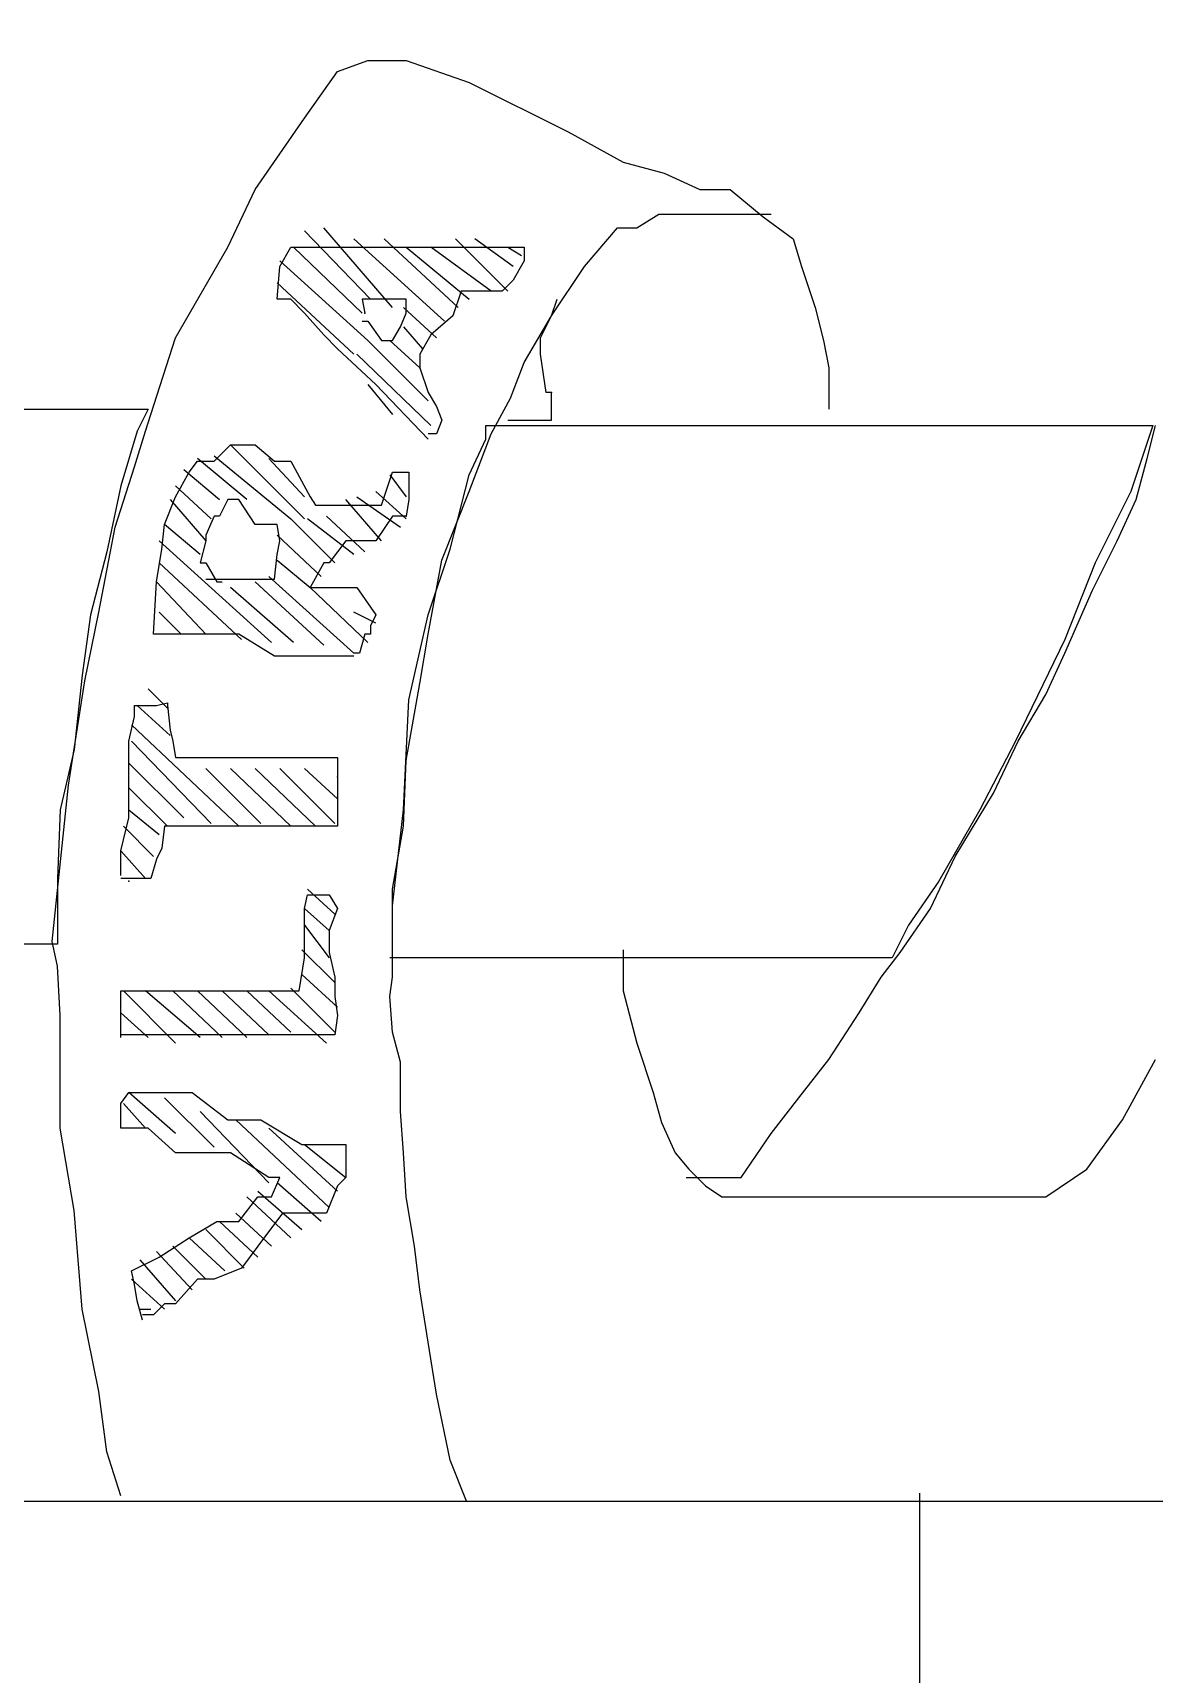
# Model space of a CAD drawing. Extents: x 747954 to 748544, y 4316381 to 4317408.
# Drawn here: x 747988.87 to 747992.96, y 4317247.51 to 4317253.49 of the extents above; entities that cross this region are included whole.
import ezdxf

# ---------------------------------------------------------------- set-up
doc = ezdxf.new("R2010")
doc.units = 0
doc.layers.get('0').update_dxf_attribs({"linetype": 'CONTINUOUS'})

msp = doc.modelspace()

# ---------------------------------------------------------------- linework, layer by layer
at = {"color": 0, "linetype": 'CONTINUOUS'}
for p, q in [((747989.98, 4317253.35), (747990.09, 4317253.39)), ((747989.98, 4317253.35), (747990.09, 4317253.39)), ((747990.09, 4317253.39), (747990.23, 4317253.39)), ((747990.09, 4317253.39), (747990.23, 4317253.39)), ((747990.23, 4317253.39), (747990.46, 4317253.31)), ((747990.23, 4317253.39), (747990.46, 4317253.31)), ((747989.86, 4317253.18), (747989.98, 4317253.35)), ((747989.86, 4317253.18), (747989.98, 4317253.35)), ((747990.46, 4317253.31), (747990.82, 4317253.13)), ((747990.46, 4317253.31), (747990.82, 4317253.13)), ((747989.68, 4317252.92), (747989.86, 4317253.18)), ((747989.68, 4317252.92), (747989.86, 4317253.18)), ((747990.82, 4317253.13), (747991.02, 4317253.02)), ((747990.82, 4317253.13), (747991.02, 4317253.02)), ((747991.02, 4317253.02), (747991.17, 4317252.98)), ((747991.02, 4317253.02), (747991.17, 4317252.98)), ((747991.17, 4317252.98), (747991.3, 4317252.92)), ((747991.17, 4317252.98), (747991.3, 4317252.92)), ((747989.58, 4317252.71), (747989.68, 4317252.92)), ((747989.58, 4317252.71), (747989.68, 4317252.92)), ((747991.3, 4317252.92), (747991.41, 4317252.92)), ((747991.3, 4317252.92), (747991.41, 4317252.92)), ((747991.41, 4317252.92), (747991.53, 4317252.82)), ((747991.41, 4317252.92), (747991.53, 4317252.82)), ((747991.07, 4317252.78), (747991.15, 4317252.83)), ((747991.07, 4317252.78), (747991.15, 4317252.83)), ((747991.15, 4317252.83), (747991.2, 4317252.83)), ((747991.15, 4317252.83), (747991.2, 4317252.83)), ((747991.2, 4317252.83), (747991.26, 4317252.83)), ((747991.2, 4317252.83), (747991.26, 4317252.83)), ((747991.26, 4317252.83), (747991.33, 4317252.83)), ((747991.26, 4317252.83), (747991.33, 4317252.83)), ((747991.33, 4317252.83), (747991.41, 4317252.83)), ((747991.33, 4317252.83), (747991.41, 4317252.83)), ((747991.41, 4317252.83), (747991.48, 4317252.83)), ((747991.41, 4317252.83), (747991.48, 4317252.83)), ((747991.48, 4317252.83), (747991.56, 4317252.83)), ((747991.48, 4317252.83), (747991.56, 4317252.83)), ((747991.53, 4317252.82), (747991.64, 4317252.74)), ((747991.53, 4317252.82), (747991.64, 4317252.74)), ((747989.86, 4317252.77), (747990.1, 4317252.52)), ((747989.86, 4317252.77), (747990.1, 4317252.52)), ((747990.18, 4317252.49), (747989.93, 4317252.78)), ((747990.18, 4317252.49), (747989.93, 4317252.78)), ((747990.04, 4317252.74), (747990.37, 4317252.44)), ((747990.04, 4317252.74), (747990.37, 4317252.44)), ((747990.42, 4317252.49), (747990.15, 4317252.74)), ((747990.42, 4317252.49), (747990.15, 4317252.74)), ((747990.41, 4317252.74), (747990.6, 4317252.55)), ((747990.41, 4317252.74), (747990.6, 4317252.55)), ((747990.62, 4317252.64), (747990.48, 4317252.74)), ((747990.62, 4317252.64), (747990.48, 4317252.74)), ((747990.88, 4317252.64), (747991, 4317252.78)), ((747990.88, 4317252.64), (747991, 4317252.78)), ((747991, 4317252.78), (747991.07, 4317252.78)), ((747991, 4317252.78), (747991.07, 4317252.78)), ((747991.64, 4317252.74), (747991.67, 4317252.64)), ((747991.64, 4317252.74), (747991.67, 4317252.64)), ((747989.39, 4317252.38), (747989.58, 4317252.71)), ((747989.39, 4317252.38), (747989.58, 4317252.71)), ((747989.77, 4317252.64), (747989.81, 4317252.71)), ((747989.77, 4317252.64), (747989.81, 4317252.71)), ((747989.81, 4317252.71), (747989.85, 4317252.71)), ((747989.81, 4317252.71), (747989.85, 4317252.71)), ((747990.07, 4317252.47), (747989.82, 4317252.71)), ((747990.07, 4317252.47), (747989.82, 4317252.71)), ((747989.85, 4317252.71), (747990.01, 4317252.71)), ((747989.85, 4317252.71), (747990.01, 4317252.71)), ((747990.01, 4317252.71), (747990.1, 4317252.71)), ((747990.01, 4317252.71), (747990.1, 4317252.71)), ((747990.1, 4317252.71), (747990.22, 4317252.71)), ((747990.1, 4317252.71), (747990.22, 4317252.71)), ((747990.22, 4317252.71), (747990.31, 4317252.71)), ((747990.22, 4317252.71), (747990.31, 4317252.71)), ((747990.23, 4317252.71), (747990.46, 4317252.52)), ((747990.23, 4317252.71), (747990.46, 4317252.52)), ((747990.31, 4317252.71), (747990.41, 4317252.71)), ((747990.31, 4317252.71), (747990.41, 4317252.71)), ((747990.54, 4317252.55), (747990.32, 4317252.71)), ((747990.54, 4317252.55), (747990.32, 4317252.71)), ((747990.41, 4317252.71), (747990.46, 4317252.71)), ((747990.41, 4317252.71), (747990.46, 4317252.71)), ((747990.46, 4317252.71), (747990.54, 4317252.71)), ((747990.46, 4317252.71), (747990.54, 4317252.71)), ((747990.54, 4317252.71), (747990.58, 4317252.71)), ((747990.54, 4317252.71), (747990.58, 4317252.71)), ((747990.58, 4317252.71), (747990.66, 4317252.71)), ((747990.58, 4317252.71), (747990.66, 4317252.71)), ((747990.6, 4317252.71), (747990.65, 4317252.68)), ((747990.6, 4317252.71), (747990.65, 4317252.68)), ((747990.66, 4317252.71), (747990.66, 4317252.66)), ((747990.66, 4317252.71), (747990.66, 4317252.66)), ((747989.76, 4317252.52), (747989.77, 4317252.64)), ((747989.76, 4317252.52), (747989.77, 4317252.64)), ((747989.77, 4317252.66), (747990.09, 4317252.37)), ((747989.77, 4317252.66), (747990.09, 4317252.37)), ((747990.66, 4317252.66), (747990.62, 4317252.59)), ((747990.66, 4317252.66), (747990.62, 4317252.59)), ((747990.76, 4317252.46), (747990.88, 4317252.64)), ((747990.76, 4317252.46), (747990.88, 4317252.64)), ((747991.67, 4317252.64), (747991.72, 4317252.49)), ((747991.67, 4317252.64), (747991.72, 4317252.49)), ((747990.04, 4317252.32), (747989.76, 4317252.58)), ((747990.04, 4317252.32), (747989.76, 4317252.58)), ((747990.43, 4317252.55), (747990.4, 4317252.46)), ((747990.43, 4317252.55), (747990.4, 4317252.46)), ((747990.48, 4317252.55), (747990.43, 4317252.55)), ((747990.48, 4317252.55), (747990.43, 4317252.55)), ((747990.55, 4317252.55), (747990.48, 4317252.55)), ((747990.55, 4317252.55), (747990.48, 4317252.55)), ((747990.58, 4317252.55), (747990.55, 4317252.55)), ((747990.58, 4317252.55), (747990.55, 4317252.55)), ((747990.62, 4317252.59), (747990.58, 4317252.55)), ((747990.62, 4317252.59), (747990.58, 4317252.55)), ((747989.81, 4317252.52), (747989.76, 4317252.52)), ((747989.81, 4317252.52), (747989.76, 4317252.52)), ((747989.86, 4317252.47), (747989.81, 4317252.52)), ((747989.86, 4317252.47), (747989.81, 4317252.52)), ((747990.08, 4317252.52), (747990.07, 4317252.52)), ((747990.07, 4317252.52), (747990.08, 4317252.47)), ((747990.08, 4317252.52), (747990.07, 4317252.52)), ((747990.07, 4317252.52), (747990.08, 4317252.47)), ((747990.12, 4317252.52), (747990.08, 4317252.52)), ((747990.12, 4317252.52), (747990.08, 4317252.52)), ((747990.18, 4317252.52), (747990.12, 4317252.52)), ((747990.18, 4317252.52), (747990.12, 4317252.52)), ((747990.23, 4317252.52), (747990.18, 4317252.52)), ((747990.23, 4317252.52), (747990.18, 4317252.52)), ((747990.34, 4317252.38), (747990.22, 4317252.49)), ((747990.34, 4317252.38), (747990.22, 4317252.49)), ((747990.23, 4317252.47), (747990.23, 4317252.52)), ((747990.23, 4317252.47), (747990.23, 4317252.52)), ((747990.76, 4317252.46), (747990.78, 4317252.52)), ((747990.76, 4317252.46), (747990.78, 4317252.52)), ((747991.72, 4317252.49), (747991.75, 4317252.37)), ((747991.72, 4317252.49), (747991.75, 4317252.37)), ((747989.93, 4317252.39), (747989.86, 4317252.47)), ((747989.93, 4317252.39), (747989.86, 4317252.47)), ((747990.07, 4317252.44), (747990.09, 4317252.44)), ((747990.07, 4317252.44), (747990.09, 4317252.44)), ((747990.09, 4317252.44), (747990.14, 4317252.37)), ((747990.09, 4317252.44), (747990.14, 4317252.37)), ((747990.21, 4317252.42), (747990.23, 4317252.47)), ((747990.21, 4317252.42), (747990.23, 4317252.47)), ((747990.4, 4317252.46), (747990.32, 4317252.39)), ((747990.4, 4317252.46), (747990.32, 4317252.39)), ((747990.66, 4317252.29), (747990.76, 4317252.46)), ((747990.66, 4317252.29), (747990.76, 4317252.46)), ((747990.72, 4317252.38), (747990.76, 4317252.46)), ((747990.72, 4317252.38), (747990.76, 4317252.46)), ((747989.3, 4317252.1), (747989.39, 4317252.38)), ((747989.3, 4317252.1), (747989.39, 4317252.38)), ((747989.98, 4317252.34), (747989.93, 4317252.39)), ((747989.98, 4317252.34), (747989.93, 4317252.39)), ((747990.09, 4317252.37), (747990.31, 4317252.15)), ((747990.09, 4317252.37), (747990.31, 4317252.15)), ((747990.14, 4317252.37), (747990.18, 4317252.37)), ((747990.14, 4317252.37), (747990.18, 4317252.37)), ((747990.28, 4317252.27), (747990.17, 4317252.37)), ((747990.28, 4317252.27), (747990.17, 4317252.37)), ((747990.18, 4317252.37), (747990.21, 4317252.42)), ((747990.18, 4317252.37), (747990.21, 4317252.42)), ((747990.22, 4317252.42), (747990.29, 4317252.34)), ((747990.22, 4317252.42), (747990.29, 4317252.34)), ((747990.32, 4317252.39), (747990.28, 4317252.32)), ((747990.32, 4317252.39), (747990.28, 4317252.32)), ((747990.72, 4317252.32), (747990.72, 4317252.38)), ((747990.72, 4317252.32), (747990.72, 4317252.38)), ((747991.75, 4317252.37), (747991.77, 4317252.27)), ((747991.75, 4317252.37), (747991.77, 4317252.27)), ((747990.12, 4317252.21), (747989.98, 4317252.34)), ((747990.12, 4317252.21), (747989.98, 4317252.34)), ((747990.32, 4317252.06), (747990.05, 4317252.32)), ((747990.32, 4317252.06), (747990.05, 4317252.32)), ((747990.28, 4317252.32), (747990.28, 4317252.27)), ((747990.28, 4317252.32), (747990.28, 4317252.27)), ((747990.74, 4317252.18), (747990.72, 4317252.32)), ((747990.74, 4317252.18), (747990.72, 4317252.32)), ((747990.28, 4317252.27), (747990.31, 4317252.18)), ((747990.28, 4317252.27), (747990.31, 4317252.18)), ((747990.61, 4317252.16), (747990.66, 4317252.29)), ((747990.61, 4317252.16), (747990.66, 4317252.29)), ((747991.77, 4317252.27), (747991.77, 4317252.18)), ((747991.77, 4317252.27), (747991.77, 4317252.18)), ((747990.09, 4317252.21), (747990.18, 4317252.1)), ((747990.09, 4317252.21), (747990.18, 4317252.1)), ((747990.31, 4317252.01), (747990.12, 4317252.21)), ((747990.31, 4317252.01), (747990.12, 4317252.21)), ((747990.31, 4317252.18), (747990.34, 4317252.13)), ((747990.31, 4317252.18), (747990.34, 4317252.13)), ((747990.34, 4317252.13), (747990.36, 4317252.08)), ((747990.34, 4317252.13), (747990.36, 4317252.08)), ((747990.54, 4317252.03), (747990.61, 4317252.16)), ((747990.54, 4317252.03), (747990.61, 4317252.16)), ((747990.76, 4317252.18), (747990.74, 4317252.18)), ((747990.76, 4317252.18), (747990.74, 4317252.18)), ((747990.76, 4317252.08), (747990.76, 4317252.18)), ((747990.76, 4317252.08), (747990.76, 4317252.18)), ((747991.77, 4317252.18), (747991.77, 4317252.12)), ((747991.77, 4317252.18), (747991.77, 4317252.12)), ((747988.55, 4317252.12), (747988.97, 4317252.12)), ((747988.55, 4317252.12), (747988.97, 4317252.12)), ((747988.97, 4317252.12), (747989.29, 4317252.12)), ((747988.97, 4317252.12), (747989.29, 4317252.12)), ((747989.29, 4317252.12), (747989.25, 4317252.04)), ((747989.29, 4317252.12), (747989.25, 4317252.04)), ((747989.28, 4317252.04), (747989.3, 4317252.1)), ((747989.28, 4317252.04), (747989.3, 4317252.1)), ((747990.36, 4317252.08), (747990.34, 4317252.03)), ((747990.36, 4317252.08), (747990.34, 4317252.03)), ((747990.6, 4317252.08), (747990.66, 4317252.08)), ((747990.6, 4317252.08), (747990.66, 4317252.08)), ((747990.66, 4317252.08), (747990.74, 4317252.08)), ((747990.66, 4317252.08), (747990.74, 4317252.08)), ((747990.74, 4317252.08), (747990.76, 4317252.08)), ((747990.74, 4317252.08), (747990.76, 4317252.08)), ((747989.25, 4317252.04), (747989.19, 4317251.84)), ((747989.25, 4317252.04), (747989.19, 4317251.84)), ((747989.24, 4317251.91), (747989.28, 4317252.04)), ((747989.24, 4317251.91), (747989.28, 4317252.04)), ((747990.34, 4317252.03), (747990.31, 4317252.03)), ((747990.34, 4317252.03), (747990.31, 4317252.03)), ((747990.46, 4317251.82), (747990.54, 4317252.03)), ((747990.46, 4317251.82), (747990.54, 4317252.03)), ((747990.46, 4317251.88), (747990.52, 4317252.01)), ((747990.46, 4317251.88), (747990.52, 4317252.01)), ((747990.52, 4317252.01), (747990.52, 4317252.06)), ((747990.52, 4317252.06), (747990.55, 4317252.06)), ((747990.52, 4317252.01), (747990.52, 4317252.06)), ((747990.52, 4317252.06), (747990.55, 4317252.06)), ((747990.55, 4317252.06), (747990.65, 4317252.06)), ((747990.55, 4317252.06), (747990.65, 4317252.06)), ((747990.65, 4317252.06), (747990.78, 4317252.06)), ((747990.65, 4317252.06), (747990.78, 4317252.06)), ((747990.78, 4317252.06), (747991.07, 4317252.06)), ((747990.78, 4317252.06), (747991.07, 4317252.06)), ((747991.07, 4317252.06), (747991.29, 4317252.06)), ((747991.07, 4317252.06), (747991.29, 4317252.06)), ((747991.29, 4317252.06), (747991.53, 4317252.06)), ((747991.29, 4317252.06), (747991.53, 4317252.06)), ((747991.53, 4317252.06), (747991.68, 4317252.06)), ((747991.53, 4317252.06), (747991.68, 4317252.06)), ((747991.68, 4317252.06), (747991.82, 4317252.06)), ((747991.68, 4317252.06), (747991.82, 4317252.06)), ((747991.82, 4317252.06), (747992.12, 4317252.06)), ((747991.82, 4317252.06), (747992.12, 4317252.06)), ((747992.12, 4317252.06), (747992.37, 4317252.06)), ((747992.12, 4317252.06), (747992.37, 4317252.06)), ((747992.37, 4317252.06), (747992.56, 4317252.06)), ((747992.37, 4317252.06), (747992.56, 4317252.06)), ((747992.56, 4317252.06), (747992.7, 4317252.06)), ((747992.56, 4317252.06), (747992.7, 4317252.06)), ((747992.7, 4317252.06), (747992.84, 4317252.06)), ((747992.7, 4317252.06), (747992.84, 4317252.06)), ((747992.84, 4317252.06), (747992.93, 4317252.06)), ((747992.84, 4317252.06), (747992.93, 4317252.06)), ((747992.95, 4317252.06), (747992.87, 4317251.82)), ((747992.95, 4317252.06), (747992.87, 4317251.82)), ((747992.93, 4317252.06), (747992.95, 4317252.06)), ((747992.93, 4317251.94), (747992.96, 4317252.06)), ((747992.93, 4317252.06), (747992.95, 4317252.06)), ((747992.93, 4317251.94), (747992.96, 4317252.06)), ((747989.53, 4317251.93), (747989.59, 4317251.99)), ((747989.53, 4317251.93), (747989.59, 4317251.99)), ((747989.53, 4317251.95), (747989.81, 4317251.72)), ((747989.53, 4317251.95), (747989.81, 4317251.72)), ((747989.59, 4317251.99), (747989.68, 4317251.99)), ((747989.86, 4317251.72), (747989.59, 4317251.99)), ((747989.59, 4317251.99), (747989.68, 4317251.99)), ((747989.86, 4317251.72), (747989.59, 4317251.99)), ((747989.68, 4317251.99), (747989.75, 4317251.93)), ((747989.68, 4317251.99), (747989.75, 4317251.93)), ((747989.17, 4317251.69), (747989.24, 4317251.91)), ((747989.17, 4317251.69), (747989.24, 4317251.91)), ((747989.39, 4317251.8), (747989.44, 4317251.89)), ((747989.39, 4317251.8), (747989.44, 4317251.89)), ((747989.42, 4317251.9), (747989.55, 4317251.79)), ((747989.42, 4317251.9), (747989.55, 4317251.79)), ((747989.44, 4317251.89), (747989.47, 4317251.93)), ((747989.44, 4317251.89), (747989.47, 4317251.93)), ((747989.65, 4317251.79), (747989.47, 4317251.94)), ((747989.65, 4317251.79), (747989.47, 4317251.94)), ((747989.47, 4317251.93), (747989.53, 4317251.93)), ((747989.47, 4317251.93), (747989.53, 4317251.93)), ((747989.73, 4317251.94), (747989.86, 4317251.8)), ((747989.73, 4317251.94), (747989.86, 4317251.8)), ((747989.75, 4317251.93), (747989.81, 4317251.93)), ((747989.75, 4317251.93), (747989.81, 4317251.93)), ((747989.81, 4317251.93), (747989.88, 4317251.8)), ((747989.81, 4317251.93), (747989.88, 4317251.8)), ((747990.14, 4317251.77), (747990.18, 4317251.89)), ((747990.14, 4317251.77), (747990.18, 4317251.89)), ((747990.18, 4317251.89), (747990.22, 4317251.89)), ((747990.18, 4317251.89), (747990.22, 4317251.89)), ((747990.22, 4317251.89), (747990.24, 4317251.89)), ((747990.22, 4317251.89), (747990.24, 4317251.89)), ((747990.24, 4317251.89), (747990.24, 4317251.79)), ((747990.24, 4317251.89), (747990.24, 4317251.79)), ((747992.89, 4317251.79), (747992.93, 4317251.94)), ((747992.89, 4317251.79), (747992.93, 4317251.94)), ((747989.19, 4317251.84), (747989.14, 4317251.6)), ((747989.19, 4317251.84), (747989.14, 4317251.6)), ((747989.52, 4317251.72), (747989.39, 4317251.84)), ((747989.52, 4317251.72), (747989.39, 4317251.84)), ((747990.17, 4317251.88), (747990.23, 4317251.8)), ((747990.17, 4317251.88), (747990.23, 4317251.8)), ((747990.39, 4317251.61), (747990.46, 4317251.88)), ((747990.39, 4317251.61), (747990.46, 4317251.88)), ((747989.35, 4317251.7), (747989.39, 4317251.8)), ((747989.35, 4317251.7), (747989.39, 4317251.8)), ((747989.37, 4317251.79), (747989.5, 4317251.64)), ((747989.37, 4317251.79), (747989.5, 4317251.64)), ((747989.58, 4317251.79), (747989.55, 4317251.73)), ((747989.58, 4317251.79), (747989.55, 4317251.73)), ((747989.62, 4317251.79), (747989.58, 4317251.79)), ((747989.62, 4317251.79), (747989.58, 4317251.79)), ((747989.68, 4317251.7), (747989.62, 4317251.79)), ((747989.68, 4317251.7), (747989.62, 4317251.79)), ((747989.88, 4317251.8), (747989.9, 4317251.77)), ((747989.88, 4317251.8), (747989.9, 4317251.77)), ((747989.9, 4317251.77), (747989.94, 4317251.77)), ((747989.9, 4317251.77), (747989.94, 4317251.77)), ((747989.94, 4317251.77), (747990.02, 4317251.77)), ((747989.94, 4317251.77), (747990.02, 4317251.77)), ((747990.14, 4317251.64), (747990.01, 4317251.79)), ((747990.14, 4317251.64), (747990.01, 4317251.79)), ((747990.02, 4317251.77), (747990.09, 4317251.77)), ((747990.02, 4317251.77), (747990.09, 4317251.77)), ((747990.05, 4317251.8), (747990.21, 4317251.69)), ((747990.05, 4317251.8), (747990.21, 4317251.69)), ((747990.09, 4317251.77), (747990.14, 4317251.77)), ((747990.09, 4317251.77), (747990.14, 4317251.77)), ((747990.23, 4317251.72), (747990.12, 4317251.82)), ((747990.23, 4317251.72), (747990.12, 4317251.82)), ((747990.24, 4317251.79), (747990.23, 4317251.73)), ((747990.24, 4317251.79), (747990.23, 4317251.73)), ((747990.36, 4317251.57), (747990.46, 4317251.82)), ((747990.36, 4317251.57), (747990.46, 4317251.82)), ((747992.87, 4317251.82), (747992.74, 4317251.56)), ((747992.87, 4317251.82), (747992.74, 4317251.56)), ((747992.82, 4317251.64), (747992.89, 4317251.79)), ((747992.82, 4317251.64), (747992.89, 4317251.79)), ((747989.53, 4317251.73), (747989.5, 4317251.66)), ((747989.53, 4317251.73), (747989.5, 4317251.66)), ((747989.55, 4317251.73), (747989.53, 4317251.73)), ((747989.55, 4317251.73), (747989.53, 4317251.73)), ((747989.81, 4317251.72), (747989.97, 4317251.56)), ((747989.81, 4317251.72), (747989.97, 4317251.56)), ((747990.04, 4317251.59), (747989.87, 4317251.72)), ((747990.04, 4317251.59), (747989.87, 4317251.72)), ((747989.94, 4317251.73), (747990.08, 4317251.6)), ((747989.94, 4317251.73), (747990.08, 4317251.6)), ((747990.18, 4317251.73), (747990.12, 4317251.64)), ((747990.18, 4317251.73), (747990.12, 4317251.64)), ((747990.23, 4317251.73), (747990.18, 4317251.73)), ((747990.23, 4317251.73), (747990.18, 4317251.73)), ((747989.11, 4317251.38), (747989.17, 4317251.69)), ((747989.11, 4317251.38), (747989.17, 4317251.69)), ((747989.34, 4317251.61), (747989.35, 4317251.7)), ((747989.34, 4317251.61), (747989.35, 4317251.7)), ((747989.48, 4317251.59), (747989.35, 4317251.7)), ((747989.48, 4317251.59), (747989.35, 4317251.7)), ((747989.5, 4317251.66), (747989.5, 4317251.64)), ((747989.5, 4317251.66), (747989.5, 4317251.64)), ((747989.73, 4317251.7), (747989.68, 4317251.7)), ((747989.73, 4317251.7), (747989.68, 4317251.7)), ((747989.76, 4317251.7), (747989.73, 4317251.7)), ((747989.76, 4317251.7), (747989.73, 4317251.7)), ((747989.77, 4317251.64), (747989.76, 4317251.7)), ((747989.77, 4317251.64), (747989.76, 4317251.7)), ((747989.92, 4317251.51), (747989.76, 4317251.66)), ((747989.92, 4317251.51), (747989.76, 4317251.66)), ((747989.14, 4317251.6), (747989.08, 4317251.37)), ((747989.14, 4317251.6), (747989.08, 4317251.37)), ((747989.32, 4317251.49), (747989.34, 4317251.61)), ((747989.32, 4317251.49), (747989.34, 4317251.61)), ((747989.33, 4317251.64), (747989.74, 4317251.27)), ((747989.33, 4317251.64), (747989.74, 4317251.27)), ((747989.5, 4317251.64), (747989.48, 4317251.56)), ((747989.5, 4317251.64), (747989.48, 4317251.56)), ((747989.75, 4317251.5), (747989.76, 4317251.59)), ((747989.75, 4317251.5), (747989.76, 4317251.59)), ((747989.76, 4317251.59), (747989.77, 4317251.64)), ((747989.76, 4317251.59), (747989.77, 4317251.64)), ((747990.01, 4317251.64), (747989.95, 4317251.56)), ((747990.01, 4317251.64), (747989.95, 4317251.56)), ((747990.05, 4317251.64), (747990.01, 4317251.64)), ((747990.05, 4317251.64), (747990.01, 4317251.64)), ((747990.12, 4317251.64), (747990.05, 4317251.64)), ((747990.12, 4317251.64), (747990.05, 4317251.64)), ((747990.31, 4317251.37), (747990.39, 4317251.61)), ((747990.31, 4317251.37), (747990.39, 4317251.61)), ((747992.73, 4317251.46), (747992.82, 4317251.64)), ((747992.73, 4317251.46), (747992.82, 4317251.64)), ((747989.63, 4317251.28), (747989.33, 4317251.56)), ((747989.63, 4317251.28), (747989.33, 4317251.56)), ((747989.48, 4317251.56), (747989.5, 4317251.56)), ((747989.48, 4317251.56), (747989.5, 4317251.56)), ((747989.5, 4317251.56), (747989.54, 4317251.49)), ((747989.5, 4317251.56), (747989.54, 4317251.49)), ((747989.76, 4317251.57), (747989.88, 4317251.47)), ((747989.76, 4317251.57), (747989.88, 4317251.47)), ((747989.93, 4317251.56), (747989.88, 4317251.47)), ((747989.93, 4317251.56), (747989.88, 4317251.47)), ((747989.95, 4317251.56), (747989.93, 4317251.56)), ((747989.95, 4317251.56), (747989.93, 4317251.56)), ((747990.31, 4317251.3), (747990.36, 4317251.57)), ((747990.31, 4317251.3), (747990.36, 4317251.57)), ((747992.74, 4317251.56), (747992.63, 4317251.28)), ((747992.74, 4317251.56), (747992.63, 4317251.28)), ((747989.31, 4317251.3), (747989.32, 4317251.49)), ((747989.31, 4317251.3), (747989.32, 4317251.49)), ((747989.32, 4317251.49), (747989.5, 4317251.3)), ((747989.32, 4317251.49), (747989.5, 4317251.3)), ((747989.5, 4317251.5), (747989.58, 4317251.5)), ((747989.5, 4317251.5), (747989.58, 4317251.5)), ((747989.54, 4317251.49), (747989.56, 4317251.49)), ((747989.54, 4317251.49), (747989.56, 4317251.49)), ((747989.58, 4317251.5), (747989.65, 4317251.5)), ((747989.58, 4317251.5), (747989.65, 4317251.5)), ((747989.82, 4317251.27), (747989.59, 4317251.47)), ((747989.82, 4317251.27), (747989.59, 4317251.47)), ((747989.65, 4317251.5), (747989.7, 4317251.5)), ((747989.65, 4317251.5), (747989.7, 4317251.5)), ((747989.68, 4317251.49), (747989.93, 4317251.26)), ((747989.68, 4317251.49), (747989.93, 4317251.26)), ((747989.7, 4317251.5), (747989.75, 4317251.5)), ((747989.7, 4317251.5), (747989.75, 4317251.5)), ((747990.04, 4317251.23), (747989.73, 4317251.51)), ((747990.04, 4317251.23), (747989.73, 4317251.51)), ((747989.88, 4317251.47), (747989.93, 4317251.47)), ((747989.88, 4317251.47), (747990.09, 4317251.27)), ((747989.88, 4317251.47), (747989.93, 4317251.47)), ((747989.88, 4317251.47), (747990.09, 4317251.27)), ((747989.93, 4317251.47), (747989.98, 4317251.47)), ((747989.93, 4317251.47), (747989.98, 4317251.47)), ((747989.98, 4317251.47), (747990.05, 4317251.47)), ((747989.98, 4317251.47), (747990.05, 4317251.47)), ((747990.05, 4317251.47), (747990.12, 4317251.37)), ((747990.05, 4317251.47), (747990.12, 4317251.37)), ((747992.63, 4317251.23), (747992.73, 4317251.46)), ((747992.63, 4317251.23), (747992.73, 4317251.46)), ((747989.08, 4317251.37), (747989.05, 4317251.15)), ((747989.08, 4317251.37), (747989.05, 4317251.15)), ((747989.06, 4317251.13), (747989.11, 4317251.38)), ((747989.06, 4317251.13), (747989.11, 4317251.38)), ((747989.41, 4317251.3), (747989.33, 4317251.38)), ((747989.41, 4317251.3), (747989.33, 4317251.38)), ((747990.12, 4317251.34), (747990.04, 4317251.38)), ((747990.12, 4317251.34), (747990.04, 4317251.38)), ((747990.12, 4317251.37), (747990.1, 4317251.33)), ((747990.12, 4317251.37), (747990.1, 4317251.33)), ((747990.24, 4317251.06), (747990.31, 4317251.37)), ((747990.24, 4317251.06), (747990.31, 4317251.37)), ((747989.34, 4317251.3), (747989.31, 4317251.3)), ((747989.34, 4317251.3), (747989.31, 4317251.3)), ((747989.41, 4317251.3), (747989.34, 4317251.3)), ((747989.41, 4317251.3), (747989.34, 4317251.3)), ((747989.42, 4317251.3), (747989.41, 4317251.3)), ((747989.42, 4317251.3), (747989.41, 4317251.3)), ((747989.5, 4317251.3), (747989.42, 4317251.3)), ((747989.5, 4317251.3), (747989.42, 4317251.3)), ((747989.62, 4317251.3), (747989.5, 4317251.3)), ((747989.62, 4317251.3), (747989.5, 4317251.3)), ((747989.75, 4317251.22), (747989.62, 4317251.3)), ((747989.75, 4317251.22), (747989.62, 4317251.3)), ((747990.08, 4317251.3), (747990.06, 4317251.23)), ((747990.08, 4317251.3), (747990.06, 4317251.23)), ((747990.1, 4317251.3), (747990.08, 4317251.3)), ((747990.1, 4317251.3), (747990.08, 4317251.3)), ((747990.1, 4317251.33), (747990.1, 4317251.3)), ((747990.1, 4317251.33), (747990.1, 4317251.3)), ((747990.28, 4317251.12), (747990.31, 4317251.3)), ((747990.28, 4317251.12), (747990.31, 4317251.3)), ((747990.06, 4317251.23), (747990.04, 4317251.23)), ((747990.06, 4317251.23), (747990.04, 4317251.23)), ((747992.63, 4317251.28), (747992.45, 4317250.91)), ((747992.63, 4317251.28), (747992.45, 4317250.91)), ((747992.56, 4317251.08), (747992.63, 4317251.23)), ((747992.56, 4317251.08), (747992.63, 4317251.23)), ((747989.84, 4317251.22), (747989.75, 4317251.22)), ((747989.84, 4317251.22), (747989.75, 4317251.22)), ((747989.9, 4317251.22), (747989.84, 4317251.22)), ((747989.9, 4317251.22), (747989.84, 4317251.22)), ((747989.95, 4317251.22), (747989.9, 4317251.22)), ((747989.95, 4317251.22), (747989.9, 4317251.22)), ((747990.04, 4317251.22), (747989.95, 4317251.22)), ((747990.04, 4317251.22), (747989.95, 4317251.22)), ((747989, 4317250.75), (747989.06, 4317251.13)), ((747989, 4317250.75), (747989.06, 4317251.13)), ((747989.05, 4317251.15), (747989.02, 4317250.88)), ((747989.05, 4317251.15), (747989.02, 4317250.88)), ((747990.23, 4317250.84), (747990.28, 4317251.12)), ((747990.23, 4317250.84), (747990.28, 4317251.12)), ((747989.29, 4317251.1), (747989.36, 4317251.03)), ((747989.29, 4317251.1), (747989.36, 4317251.03)), ((747989.32, 4317251.04), (747989.36, 4317251.05)), ((747989.32, 4317251.04), (747989.36, 4317251.05)), ((747989.36, 4317251.05), (747989.36, 4317251.04)), ((747989.36, 4317251.05), (747989.36, 4317251.04)), ((747990.22, 4317250.66), (747990.24, 4317251.06)), ((747990.22, 4317250.66), (747990.24, 4317251.06)), ((747992.46, 4317250.91), (747992.56, 4317251.08)), ((747992.46, 4317250.91), (747992.56, 4317251.08)), ((747989.22, 4317250.91), (747989.24, 4317251)), ((747989.22, 4317250.91), (747989.24, 4317251)), ((747989.24, 4317251), (747989.24, 4317251.04)), ((747989.24, 4317251.04), (747989.26, 4317251.04)), ((747989.24, 4317251), (747989.24, 4317251.04)), ((747989.24, 4317251.04), (747989.26, 4317251.04)), ((747989.37, 4317250.93), (747989.25, 4317251.04)), ((747989.37, 4317250.93), (747989.25, 4317251.04)), ((747989.26, 4317251.04), (747989.29, 4317251.04)), ((747989.26, 4317251.04), (747989.29, 4317251.04)), ((747989.29, 4317251.04), (747989.32, 4317251.04)), ((747989.29, 4317251.04), (747989.32, 4317251.04)), ((747989.36, 4317251.04), (747989.37, 4317250.95)), ((747989.36, 4317251.04), (747989.37, 4317250.95)), ((747989.23, 4317250.97), (747989.62, 4317250.6)), ((747989.23, 4317250.97), (747989.62, 4317250.6)), ((747989.37, 4317250.95), (747989.38, 4317250.91)), ((747989.37, 4317250.95), (747989.38, 4317250.91)), ((747989.02, 4317250.88), (747988.97, 4317250.66)), ((747989.02, 4317250.88), (747988.97, 4317250.66)), ((747989.22, 4317250.78), (747989.22, 4317250.91)), ((747989.22, 4317250.78), (747989.22, 4317250.91)), ((747989.52, 4317250.61), (747989.23, 4317250.91)), ((747989.52, 4317250.61), (747989.23, 4317250.91)), ((747989.38, 4317250.91), (747989.39, 4317250.85)), ((747989.38, 4317250.91), (747989.39, 4317250.85)), ((747992.45, 4317250.91), (747992.32, 4317250.66)), ((747992.45, 4317250.91), (747992.32, 4317250.66)), ((747992.37, 4317250.72), (747992.46, 4317250.91)), ((747992.37, 4317250.72), (747992.46, 4317250.91)), ((747989.22, 4317250.83), (747989.42, 4317250.63)), ((747989.22, 4317250.83), (747989.42, 4317250.63)), ((747989.39, 4317250.85), (747989.44, 4317250.85)), ((747989.39, 4317250.85), (747989.44, 4317250.85)), ((747989.44, 4317250.85), (747989.5, 4317250.85)), ((747989.44, 4317250.85), (747989.5, 4317250.85)), ((747989.5, 4317250.85), (747989.59, 4317250.85)), ((747989.5, 4317250.85), (747989.59, 4317250.85)), ((747989.59, 4317250.85), (747989.68, 4317250.85)), ((747989.59, 4317250.85), (747989.68, 4317250.85)), ((747989.68, 4317250.85), (747989.74, 4317250.85)), ((747989.68, 4317250.85), (747989.74, 4317250.85)), ((747989.74, 4317250.85), (747989.81, 4317250.85)), ((747989.74, 4317250.85), (747989.81, 4317250.85)), ((747989.81, 4317250.85), (747989.89, 4317250.85)), ((747989.81, 4317250.85), (747989.89, 4317250.85)), ((747989.89, 4317250.85), (747989.94, 4317250.85)), ((747989.89, 4317250.85), (747989.94, 4317250.85)), ((747989.94, 4317250.85), (747989.98, 4317250.85)), ((747989.94, 4317250.85), (747989.98, 4317250.85)), ((747989.98, 4317250.85), (747989.98, 4317250.74)), ((747989.98, 4317250.85), (747989.98, 4317250.74)), ((747990.22, 4317250.6), (747990.23, 4317250.84)), ((747990.22, 4317250.6), (747990.23, 4317250.84)), ((747989.22, 4317250.63), (747989.22, 4317250.78)), ((747989.22, 4317250.63), (747989.22, 4317250.78)), ((747989.7, 4317250.61), (747989.5, 4317250.81)), ((747989.7, 4317250.61), (747989.5, 4317250.81)), ((747989.59, 4317250.81), (747989.81, 4317250.6)), ((747989.59, 4317250.81), (747989.81, 4317250.6)), ((747989.9, 4317250.6), (747989.68, 4317250.81)), ((747989.9, 4317250.6), (747989.68, 4317250.81)), ((747989.77, 4317250.81), (747989.97, 4317250.61)), ((747989.77, 4317250.81), (747989.97, 4317250.61)), ((747989.98, 4317250.7), (747989.86, 4317250.81)), ((747989.98, 4317250.7), (747989.86, 4317250.81)), ((747988.94, 4317250.18), (747989, 4317250.75)), ((747988.94, 4317250.18), (747989, 4317250.75)), ((747989.36, 4317250.6), (747989.22, 4317250.74)), ((747989.36, 4317250.6), (747989.22, 4317250.74)), ((747989.98, 4317250.74), (747989.98, 4317250.66)), ((747989.98, 4317250.74), (747989.98, 4317250.66)), ((747992.23, 4317250.49), (747992.37, 4317250.72)), ((747992.23, 4317250.49), (747992.37, 4317250.72)), ((747988.97, 4317250.66), (747988.96, 4317250.41)), ((747988.97, 4317250.66), (747988.96, 4317250.41)), ((747989.22, 4317250.66), (747989.33, 4317250.57)), ((747989.22, 4317250.66), (747989.33, 4317250.57)), ((747989.98, 4317250.66), (747989.98, 4317250.6)), ((747989.98, 4317250.66), (747989.98, 4317250.6)), ((747990.18, 4317250.31), (747990.22, 4317250.66)), ((747990.18, 4317250.31), (747990.22, 4317250.66)), ((747992.32, 4317250.66), (747992.17, 4317250.4)), ((747992.32, 4317250.66), (747992.17, 4317250.4)), ((747989.19, 4317250.51), (747989.22, 4317250.63)), ((747989.19, 4317250.51), (747989.22, 4317250.63)), ((747989.31, 4317250.49), (747989.2, 4317250.6)), ((747989.31, 4317250.49), (747989.2, 4317250.6)), ((747989.35, 4317250.6), (747989.34, 4317250.52)), ((747989.35, 4317250.6), (747989.34, 4317250.52)), ((747989.37, 4317250.6), (747989.35, 4317250.6)), ((747989.37, 4317250.6), (747989.35, 4317250.6)), ((747989.42, 4317250.6), (747989.37, 4317250.6)), ((747989.42, 4317250.6), (747989.37, 4317250.6)), ((747989.47, 4317250.6), (747989.42, 4317250.6)), ((747989.47, 4317250.6), (747989.42, 4317250.6)), ((747989.54, 4317250.6), (747989.47, 4317250.6)), ((747989.54, 4317250.6), (747989.47, 4317250.6)), ((747989.59, 4317250.6), (747989.54, 4317250.6)), ((747989.59, 4317250.6), (747989.54, 4317250.6)), ((747989.65, 4317250.6), (747989.59, 4317250.6)), ((747989.65, 4317250.6), (747989.59, 4317250.6)), ((747989.75, 4317250.6), (747989.65, 4317250.6)), ((747989.75, 4317250.6), (747989.65, 4317250.6)), ((747989.85, 4317250.6), (747989.75, 4317250.6)), ((747989.85, 4317250.6), (747989.75, 4317250.6)), ((747989.9, 4317250.6), (747989.85, 4317250.6)), ((747989.9, 4317250.6), (747989.85, 4317250.6)), ((747989.98, 4317250.6), (747989.9, 4317250.6)), ((747989.98, 4317250.6), (747989.9, 4317250.6)), ((747990.18, 4317250.37), (747990.22, 4317250.6)), ((747990.18, 4317250.37), (747990.22, 4317250.6)), ((747989.34, 4317250.52), (747989.32, 4317250.48)), ((747989.34, 4317250.52), (747989.32, 4317250.48)), ((747989.19, 4317250.42), (747989.19, 4317250.51)), ((747989.19, 4317250.51), (747989.28, 4317250.41)), ((747989.19, 4317250.42), (747989.19, 4317250.51)), ((747989.19, 4317250.51), (747989.28, 4317250.41)), ((747989.32, 4317250.48), (747989.3, 4317250.41)), ((747989.32, 4317250.48), (747989.3, 4317250.41)), ((747992.14, 4317250.3), (747992.23, 4317250.49)), ((747992.14, 4317250.3), (747992.23, 4317250.49)), ((747988.96, 4317250.41), (747988.96, 4317250.24)), ((747988.96, 4317250.41), (747988.96, 4317250.24)), ((747989.22, 4317250.41), (747989.19, 4317250.41)), ((747989.22, 4317250.41), (747989.19, 4317250.41)), ((747989.23, 4317250.41), (747989.22, 4317250.41)), ((747989.23, 4317250.41), (747989.22, 4317250.41)), ((747989.27, 4317250.41), (747989.23, 4317250.41)), ((747989.27, 4317250.41), (747989.23, 4317250.41)), ((747989.3, 4317250.41), (747989.27, 4317250.41)), ((747989.3, 4317250.41), (747989.27, 4317250.41)), ((747992.17, 4317250.4), (747992.06, 4317250.24)), ((747992.17, 4317250.4), (747992.06, 4317250.24)), ((747989.86, 4317250.3), (747989.87, 4317250.35)), ((747989.86, 4317250.3), (747989.87, 4317250.35)), ((747989.87, 4317250.37), (747989.97, 4317250.28)), ((747989.87, 4317250.37), (747989.97, 4317250.28)), ((747989.87, 4317250.35), (747989.89, 4317250.35)), ((747989.87, 4317250.35), (747989.89, 4317250.35)), ((747989.89, 4317250.35), (747989.93, 4317250.35)), ((747989.89, 4317250.35), (747989.93, 4317250.35)), ((747989.93, 4317250.35), (747989.95, 4317250.35)), ((747989.93, 4317250.35), (747989.95, 4317250.35)), ((747989.95, 4317250.35), (747989.98, 4317250.3)), ((747989.95, 4317250.35), (747989.98, 4317250.3)), ((747990.18, 4317250.19), (747990.18, 4317250.37)), ((747990.18, 4317250.19), (747990.18, 4317250.37)), ((747989.86, 4317250.24), (747989.86, 4317250.3)), ((747989.95, 4317250.22), (747989.86, 4317250.3)), ((747989.86, 4317250.24), (747989.86, 4317250.3)), ((747989.95, 4317250.22), (747989.86, 4317250.3)), ((747989.98, 4317250.3), (747989.95, 4317250.22)), ((747989.98, 4317250.3), (747989.95, 4317250.22)), ((747990.18, 4317250.12), (747990.18, 4317250.31)), ((747990.18, 4317250.12), (747990.18, 4317250.31)), ((747992.03, 4317250.14), (747992.14, 4317250.3)), ((747992.03, 4317250.14), (747992.14, 4317250.3)), ((747988.96, 4317250.24), (747988.96, 4317250.17)), ((747988.96, 4317250.24), (747988.96, 4317250.17)), ((747989.86, 4317250.12), (747989.86, 4317250.24)), ((747989.86, 4317250.24), (747989.95, 4317250.12)), ((747989.86, 4317250.12), (747989.86, 4317250.24)), ((747989.86, 4317250.24), (747989.95, 4317250.12)), ((747989.95, 4317250.22), (747989.95, 4317250.14)), ((747989.95, 4317250.22), (747989.95, 4317250.14)), ((747992.06, 4317250.24), (747992, 4317250.12)), ((747992.06, 4317250.24), (747992, 4317250.12)), ((747988.96, 4317250.17), (747988.8, 4317250.17)), ((747988.96, 4317250.17), (747988.8, 4317250.17)), ((747988.96, 4317250.09), (747988.94, 4317250.18)), ((747988.96, 4317250.09), (747988.94, 4317250.18)), ((747990.18, 4317250.14), (747990.18, 4317250.19)), ((747990.18, 4317250.14), (747990.18, 4317250.19)), ((747989.84, 4317250), (747989.86, 4317250.12)), ((747989.84, 4317250), (747989.86, 4317250.12)), ((747989.97, 4317250.03), (747989.85, 4317250.15)), ((747989.97, 4317250.03), (747989.85, 4317250.15)), ((747989.95, 4317250.14), (747989.97, 4317250.05)), ((747989.95, 4317250.14), (747989.97, 4317250.05)), ((747990.26, 4317250.12), (747990.17, 4317250.12)), ((747990.26, 4317250.12), (747990.17, 4317250.12)), ((747990.18, 4317250.05), (747990.18, 4317250.14)), ((747990.18, 4317250.05), (747990.18, 4317250.14)), ((747990.23, 4317250.12), (747990.18, 4317250.12)), ((747990.23, 4317250.12), (747990.18, 4317250.12)), ((747990.4, 4317250.12), (747990.26, 4317250.12)), ((747990.4, 4317250.12), (747990.26, 4317250.12)), ((747990.66, 4317250.12), (747990.4, 4317250.12)), ((747990.66, 4317250.12), (747990.4, 4317250.12)), ((747991.02, 4317250.12), (747990.66, 4317250.12)), ((747991.02, 4317250.12), (747990.66, 4317250.12)), ((747991.02, 4317250.15), (747991.02, 4317250)), ((747991.02, 4317250.15), (747991.02, 4317250)), ((747991.21, 4317250.12), (747991.02, 4317250.12)), ((747991.21, 4317250.12), (747991.02, 4317250.12)), ((747991.43, 4317250.12), (747991.21, 4317250.12)), ((747991.43, 4317250.12), (747991.21, 4317250.12)), ((747991.76, 4317250.12), (747991.43, 4317250.12)), ((747991.76, 4317250.12), (747991.43, 4317250.12)), ((747992, 4317250.12), (747991.76, 4317250.12)), ((747992, 4317250.12), (747991.76, 4317250.12)), ((747991.96, 4317250.05), (747992.03, 4317250.14)), ((747991.96, 4317250.05), (747992.03, 4317250.14)), ((747988.97, 4317249.91), (747988.96, 4317250.09)), ((747988.97, 4317249.91), (747988.96, 4317250.09)), ((747989.85, 4317250.06), (747989.98, 4317249.94)), ((747989.85, 4317250.06), (747989.98, 4317249.94)), ((747989.97, 4317250.05), (747989.97, 4317249.98)), ((747989.97, 4317250.05), (747989.97, 4317249.98)), ((747990.17, 4317249.98), (747990.18, 4317250.05)), ((747990.17, 4317249.98), (747990.18, 4317250.05)), ((747991.88, 4317249.92), (747991.96, 4317250.05)), ((747991.88, 4317249.92), (747991.96, 4317250.05)), ((747989.19, 4317249.92), (747989.19, 4317250)), ((747989.19, 4317250), (747989.22, 4317250)), ((747989.19, 4317249.92), (747989.19, 4317250)), ((747989.19, 4317250), (747989.22, 4317250)), ((747989.2, 4317250), (747989.39, 4317249.81)), ((747989.2, 4317250), (747989.39, 4317249.81)), ((747989.22, 4317250), (747989.38, 4317250)), ((747989.22, 4317250), (747989.38, 4317250)), ((747989.48, 4317249.83), (747989.28, 4317250)), ((747989.48, 4317249.83), (747989.28, 4317250)), ((747989.38, 4317250), (747989.55, 4317250)), ((747989.38, 4317250), (747989.56, 4317249.83)), ((747989.38, 4317250), (747989.55, 4317250)), ((747989.38, 4317250), (747989.56, 4317249.83)), ((747989.65, 4317249.83), (747989.47, 4317250)), ((747989.65, 4317249.83), (747989.47, 4317250)), ((747989.55, 4317250), (747989.68, 4317250)), ((747989.55, 4317250), (747989.68, 4317250)), ((747989.56, 4317250), (747989.73, 4317249.84)), ((747989.56, 4317250), (747989.73, 4317249.84)), ((747989.81, 4317249.85), (747989.65, 4317250)), ((747989.81, 4317249.85), (747989.65, 4317250)), ((747989.68, 4317250), (747989.76, 4317250)), ((747989.68, 4317250), (747989.76, 4317250)), ((747989.73, 4317250), (747989.94, 4317249.81)), ((747989.73, 4317250), (747989.94, 4317249.81)), ((747989.76, 4317250), (747989.84, 4317250)), ((747989.76, 4317250), (747989.84, 4317250)), ((747989.97, 4317249.85), (747989.81, 4317250.01)), ((747989.97, 4317249.85), (747989.81, 4317250.01)), ((747989.97, 4317249.98), (747989.98, 4317249.91)), ((747989.97, 4317249.98), (747989.98, 4317249.91)), ((747990.18, 4317249.85), (747990.17, 4317249.98)), ((747990.18, 4317249.85), (747990.17, 4317249.98)), ((747991.02, 4317250), (747991.07, 4317249.81)), ((747991.02, 4317250), (747991.07, 4317249.81)), ((747989.19, 4317249.83), (747989.19, 4317249.92)), ((747989.29, 4317249.83), (747989.19, 4317249.92)), ((747989.19, 4317249.83), (747989.19, 4317249.92)), ((747989.29, 4317249.83), (747989.19, 4317249.92)), ((747991.77, 4317249.75), (747991.88, 4317249.92)), ((747991.77, 4317249.75), (747991.88, 4317249.92)), ((747988.97, 4317249.66), (747988.97, 4317249.91)), ((747988.97, 4317249.66), (747988.97, 4317249.91)), ((747989.98, 4317249.91), (747989.97, 4317249.84)), ((747989.98, 4317249.91), (747989.97, 4317249.84)), ((747989.22, 4317249.84), (747989.19, 4317249.84)), ((747989.22, 4317249.84), (747989.19, 4317249.84)), ((747989.27, 4317249.84), (747989.22, 4317249.84)), ((747989.27, 4317249.84), (747989.22, 4317249.84)), ((747989.36, 4317249.84), (747989.27, 4317249.84)), ((747989.36, 4317249.84), (747989.27, 4317249.84)), ((747989.45, 4317249.84), (747989.36, 4317249.84)), ((747989.45, 4317249.84), (747989.36, 4317249.84)), ((747989.5, 4317249.84), (747989.45, 4317249.84)), ((747989.5, 4317249.84), (747989.45, 4317249.84)), ((747989.59, 4317249.84), (747989.5, 4317249.84)), ((747989.59, 4317249.84), (747989.5, 4317249.84)), ((747989.73, 4317249.84), (747989.59, 4317249.84)), ((747989.73, 4317249.84), (747989.59, 4317249.84)), ((747989.81, 4317249.84), (747989.73, 4317249.84)), ((747989.81, 4317249.84), (747989.73, 4317249.84)), ((747989.87, 4317249.84), (747989.81, 4317249.84)), ((747989.87, 4317249.84), (747989.81, 4317249.84)), ((747989.94, 4317249.84), (747989.87, 4317249.84)), ((747989.94, 4317249.84), (747989.87, 4317249.84)), ((747989.97, 4317249.84), (747989.94, 4317249.84)), ((747989.97, 4317249.84), (747989.94, 4317249.84)), ((747990.21, 4317249.74), (747990.18, 4317249.85)), ((747990.21, 4317249.74), (747990.18, 4317249.85)), ((747991.07, 4317249.81), (747991.13, 4317249.63)), ((747991.07, 4317249.81), (747991.13, 4317249.63)), ((747990.21, 4317249.56), (747990.21, 4317249.74)), ((747990.21, 4317249.56), (747990.21, 4317249.74)), ((747991.66, 4317249.61), (747991.77, 4317249.75)), ((747991.66, 4317249.61), (747991.77, 4317249.75)), ((747992.84, 4317249.53), (747992.96, 4317249.75)), ((747992.84, 4317249.53), (747992.96, 4317249.75)), ((747988.97, 4317249.5), (747988.97, 4317249.66)), ((747988.97, 4317249.5), (747988.97, 4317249.66)), ((747989.19, 4317249.59), (747989.22, 4317249.63)), ((747989.19, 4317249.59), (747989.22, 4317249.63)), ((747989.39, 4317249.48), (747989.22, 4317249.63)), ((747989.22, 4317249.63), (747989.25, 4317249.63)), ((747989.39, 4317249.48), (747989.22, 4317249.63)), ((747989.22, 4317249.63), (747989.25, 4317249.63)), ((747989.25, 4317249.63), (747989.32, 4317249.63)), ((747989.25, 4317249.63), (747989.32, 4317249.63)), ((747989.32, 4317249.63), (747989.45, 4317249.63)), ((747989.32, 4317249.63), (747989.45, 4317249.63)), ((747989.45, 4317249.63), (747989.58, 4317249.53)), ((747989.45, 4317249.63), (747989.58, 4317249.53)), ((747991.13, 4317249.63), (747991.16, 4317249.52)), ((747991.13, 4317249.63), (747991.16, 4317249.52)), ((747989.19, 4317249.5), (747989.19, 4317249.59)), ((747989.19, 4317249.5), (747989.19, 4317249.59)), ((747989.2, 4317249.59), (747989.28, 4317249.5)), ((747989.2, 4317249.59), (747989.28, 4317249.5)), ((747989.35, 4317249.61), (747989.53, 4317249.43)), ((747989.35, 4317249.61), (747989.53, 4317249.43)), ((747989.73, 4317249.3), (747989.48, 4317249.56)), ((747989.73, 4317249.3), (747989.48, 4317249.56)), ((747990.22, 4317249.41), (747990.21, 4317249.56)), ((747990.22, 4317249.41), (747990.21, 4317249.56)), ((747991.56, 4317249.48), (747991.66, 4317249.61)), ((747991.56, 4317249.48), (747991.66, 4317249.61)), ((747989.02, 4317249.2), (747988.97, 4317249.5)), ((747989.02, 4317249.2), (747988.97, 4317249.5)), ((747989.23, 4317249.5), (747989.19, 4317249.5)), ((747989.23, 4317249.5), (747989.19, 4317249.5)), ((747989.29, 4317249.5), (747989.23, 4317249.5)), ((747989.29, 4317249.5), (747989.23, 4317249.5)), ((747989.39, 4317249.41), (747989.29, 4317249.5)), ((747989.39, 4317249.41), (747989.29, 4317249.5)), ((747989.58, 4317249.53), (747989.7, 4317249.53)), ((747989.58, 4317249.53), (747989.7, 4317249.53)), ((747989.61, 4317249.53), (747989.95, 4317249.21)), ((747989.61, 4317249.53), (747989.95, 4317249.21)), ((747989.7, 4317249.53), (747989.85, 4317249.44)), ((747989.7, 4317249.53), (747989.85, 4317249.44)), ((747989.98, 4317249.27), (747989.73, 4317249.5)), ((747989.98, 4317249.27), (747989.73, 4317249.5)), ((747991.16, 4317249.52), (747991.21, 4317249.41)), ((747991.16, 4317249.52), (747991.21, 4317249.41)), ((747992.71, 4317249.35), (747992.84, 4317249.53)), ((747992.71, 4317249.35), (747992.84, 4317249.53)), ((747989.85, 4317249.44), (747989.94, 4317249.44)), ((747989.85, 4317249.44), (747989.94, 4317249.44)), ((747989.86, 4317249.44), (747990.01, 4317249.32)), ((747989.86, 4317249.44), (747990.01, 4317249.32)), ((747989.94, 4317249.44), (747990.01, 4317249.44)), ((747989.94, 4317249.44), (747990.01, 4317249.44)), ((747990.01, 4317249.44), (747990.01, 4317249.32)), ((747990.01, 4317249.44), (747990.01, 4317249.32)), ((747991.45, 4317249.32), (747991.56, 4317249.48)), ((747991.45, 4317249.32), (747991.56, 4317249.48)), ((747989.48, 4317249.41), (747989.39, 4317249.41)), ((747989.48, 4317249.41), (747989.39, 4317249.41)), ((747989.59, 4317249.41), (747989.48, 4317249.41)), ((747989.59, 4317249.41), (747989.48, 4317249.41)), ((747989.73, 4317249.32), (747989.59, 4317249.41)), ((747989.73, 4317249.32), (747989.59, 4317249.41)), ((747990.23, 4317249.25), (747990.22, 4317249.41)), ((747990.23, 4317249.25), (747990.22, 4317249.41)), ((747991.21, 4317249.41), (747991.26, 4317249.35)), ((747991.21, 4317249.41), (747991.26, 4317249.35)), ((747989.77, 4317249.32), (747989.73, 4317249.32)), ((747989.77, 4317249.32), (747989.73, 4317249.32)), ((747989.74, 4317249.25), (747989.77, 4317249.32)), ((747989.74, 4317249.25), (747989.77, 4317249.32)), ((747990.01, 4317249.32), (747989.98, 4317249.29)), ((747990.01, 4317249.32), (747989.98, 4317249.29)), ((747991.25, 4317249.32), (747991.3, 4317249.32)), ((747991.25, 4317249.32), (747991.3, 4317249.32)), ((747991.26, 4317249.35), (747991.32, 4317249.29)), ((747991.26, 4317249.35), (747991.32, 4317249.29)), ((747991.3, 4317249.32), (747991.38, 4317249.32)), ((747991.3, 4317249.32), (747991.38, 4317249.32)), ((747991.38, 4317249.32), (747991.45, 4317249.32)), ((747991.38, 4317249.32), (747991.45, 4317249.32)), ((747992.56, 4317249.25), (747992.71, 4317249.35)), ((747992.56, 4317249.25), (747992.71, 4317249.35)), ((747989.69, 4317249.27), (747989.85, 4317249.13)), ((747989.69, 4317249.27), (747989.85, 4317249.13)), ((747989.92, 4317249.16), (747989.76, 4317249.3)), ((747989.92, 4317249.16), (747989.76, 4317249.3)), ((747989.98, 4317249.29), (747989.94, 4317249.19)), ((747989.98, 4317249.29), (747989.94, 4317249.19)), ((747991.32, 4317249.29), (747991.38, 4317249.25)), ((747991.32, 4317249.29), (747991.38, 4317249.25)), ((747989.05, 4317248.84), (747989.02, 4317249.2)), ((747989.05, 4317248.84), (747989.02, 4317249.2)), ((747989.62, 4317249.16), (747989.69, 4317249.25)), ((747989.62, 4317249.16), (747989.69, 4317249.25)), ((747989.81, 4317249.1), (747989.65, 4317249.25)), ((747989.81, 4317249.1), (747989.65, 4317249.25)), ((747989.69, 4317249.25), (747989.74, 4317249.25)), ((747989.69, 4317249.25), (747989.74, 4317249.25)), ((747990.26, 4317249.07), (747990.23, 4317249.25)), ((747990.26, 4317249.07), (747990.23, 4317249.25)), ((747991.38, 4317249.25), (747991.44, 4317249.25)), ((747991.38, 4317249.25), (747991.44, 4317249.25)), ((747991.44, 4317249.25), (747991.55, 4317249.25)), ((747991.44, 4317249.25), (747991.55, 4317249.25)), ((747991.55, 4317249.25), (747991.71, 4317249.25)), ((747991.55, 4317249.25), (747991.71, 4317249.25)), ((747991.71, 4317249.25), (747991.83, 4317249.25)), ((747991.71, 4317249.25), (747991.83, 4317249.25)), ((747991.83, 4317249.25), (747991.94, 4317249.25)), ((747991.83, 4317249.25), (747991.94, 4317249.25)), ((747991.94, 4317249.25), (747992.1, 4317249.25)), ((747991.94, 4317249.25), (747992.1, 4317249.25)), ((747992.1, 4317249.25), (747992.2, 4317249.25)), ((747992.1, 4317249.25), (747992.2, 4317249.25)), ((747992.2, 4317249.25), (747992.33, 4317249.25)), ((747992.2, 4317249.25), (747992.33, 4317249.25)), ((747992.33, 4317249.25), (747992.46, 4317249.25)), ((747992.33, 4317249.25), (747992.46, 4317249.25)), ((747992.46, 4317249.25), (747992.56, 4317249.25)), ((747992.46, 4317249.25), (747992.56, 4317249.25)), ((747989.44, 4317249.1), (747989.54, 4317249.16)), ((747989.44, 4317249.1), (747989.54, 4317249.16)), ((747989.54, 4317249.16), (747989.62, 4317249.16)), ((747989.54, 4317249.16), (747989.62, 4317249.16)), ((747989.69, 4317249.03), (747989.55, 4317249.16)), ((747989.69, 4317249.03), (747989.55, 4317249.16)), ((747989.61, 4317249.19), (747989.74, 4317249.07)), ((747989.61, 4317249.19), (747989.74, 4317249.07)), ((747989.78, 4317249.19), (747989.69, 4317249.07)), ((747989.78, 4317249.19), (747989.69, 4317249.07)), ((747989.88, 4317249.19), (747989.78, 4317249.19)), ((747989.88, 4317249.19), (747989.78, 4317249.19)), ((747989.94, 4317249.19), (747989.88, 4317249.19)), ((747989.94, 4317249.19), (747989.88, 4317249.19)), ((747989.33, 4317249.03), (747989.44, 4317249.1)), ((747989.33, 4317249.03), (747989.44, 4317249.1)), ((747989.57, 4317248.98), (747989.44, 4317249.1)), ((747989.57, 4317248.98), (747989.44, 4317249.1)), ((747989.5, 4317249.13), (747989.64, 4317248.99)), ((747989.5, 4317249.13), (747989.64, 4317248.99)), ((747989.23, 4317248.98), (747989.33, 4317249.03)), ((747989.23, 4317248.98), (747989.33, 4317249.03)), ((747989.26, 4317249.02), (747989.39, 4317248.87)), ((747989.26, 4317249.02), (747989.39, 4317248.87)), ((747989.45, 4317248.91), (747989.32, 4317249.05)), ((747989.45, 4317248.91), (747989.32, 4317249.05)), ((747989.38, 4317249.07), (747989.5, 4317248.95)), ((747989.38, 4317249.07), (747989.5, 4317248.95)), ((747989.69, 4317249.07), (747989.63, 4317248.99)), ((747989.69, 4317249.07), (747989.63, 4317248.99)), ((747990.28, 4317248.91), (747990.26, 4317249.07)), ((747990.28, 4317248.91), (747990.26, 4317249.07)), ((747989.24, 4317248.93), (747989.23, 4317248.98)), ((747989.24, 4317248.93), (747989.23, 4317248.98)), ((747989.63, 4317248.99), (747989.53, 4317248.95)), ((747989.63, 4317248.99), (747989.53, 4317248.95)), ((747989.35, 4317248.84), (747989.23, 4317248.95)), ((747989.35, 4317248.84), (747989.23, 4317248.95)), ((747989.25, 4317248.87), (747989.24, 4317248.93)), ((747989.25, 4317248.87), (747989.24, 4317248.93)), ((747989.47, 4317248.95), (747989.39, 4317248.86)), ((747989.47, 4317248.95), (747989.39, 4317248.86)), ((747989.53, 4317248.95), (747989.47, 4317248.95)), ((747989.53, 4317248.95), (747989.47, 4317248.95)), ((747990.31, 4317248.72), (747990.28, 4317248.91)), ((747990.31, 4317248.72), (747990.28, 4317248.91)), ((747989.11, 4317248.54), (747989.05, 4317248.84)), ((747989.11, 4317248.54), (747989.05, 4317248.84)), ((747989.27, 4317248.8), (747989.25, 4317248.87)), ((747989.27, 4317248.8), (747989.25, 4317248.87)), ((747989.26, 4317248.84), (747989.3, 4317248.84)), ((747989.26, 4317248.84), (747989.3, 4317248.84)), ((747989.35, 4317248.86), (747989.31, 4317248.82)), ((747989.35, 4317248.86), (747989.31, 4317248.82)), ((747989.39, 4317248.86), (747989.35, 4317248.86)), ((747989.39, 4317248.86), (747989.35, 4317248.86)), ((747989.31, 4317248.82), (747989.27, 4317248.82)), ((747989.31, 4317248.82), (747989.27, 4317248.82)), ((747990.34, 4317248.53), (747990.31, 4317248.72)), ((747990.34, 4317248.53), (747990.31, 4317248.72)), ((747989.14, 4317248.32), (747989.11, 4317248.54)), ((747989.14, 4317248.32), (747989.11, 4317248.54)), ((747990.39, 4317248.29), (747990.34, 4317248.53)), ((747990.39, 4317248.29), (747990.34, 4317248.53)), ((747989.19, 4317248.16), (747989.14, 4317248.32)), ((747989.19, 4317248.16), (747989.14, 4317248.32)), ((747990.45, 4317248.14), (747990.39, 4317248.29)), ((747990.45, 4317248.14), (747990.39, 4317248.29)), ((747987.6, 4317248.14), (747989.14, 4317248.14)), ((747987.6, 4317248.14), (747989.14, 4317248.14)), ((747989.14, 4317248.14), (747989.22, 4317248.14)), ((747989.14, 4317248.14), (747989.22, 4317248.14)), ((747989.22, 4317248.14), (747990.45, 4317248.14)), ((747989.22, 4317248.14), (747990.45, 4317248.14)), ((747990.45, 4317248.14), (747991.33, 4317248.14)), ((747990.45, 4317248.14), (747991.33, 4317248.14)), ((747991.33, 4317248.14), (747991.92, 4317248.14)), ((747991.33, 4317248.14), (747991.92, 4317248.14)), ((747991.92, 4317248.14), (747992.12, 4317248.14)), ((747991.92, 4317248.14), (747992.12, 4317248.14)), ((747992.1, 4317248.17), (747992.1, 4317247.97)), ((747992.1, 4317248.17), (747992.1, 4317247.97)), ((747992.12, 4317248.14), (747992.85, 4317248.14)), ((747992.12, 4317248.14), (747992.85, 4317248.14)), ((747992.85, 4317248.14), (747993.26, 4317248.14)), ((747992.85, 4317248.14), (747993.26, 4317248.14)), ((747992.1, 4317247.97), (747992.1, 4317247.32)), ((747992.1, 4317247.97), (747992.1, 4317247.32))]:
    msp.add_line(p, q, dxfattribs=at)
for p in [(747990.08, 4317252.47), (747990.08, 4317252.47), (747990.28, 4317252.27), (747990.28, 4317252.27), (747990.76, 4317252.18), (747990.76, 4317252.18), (747990.23, 4317251.73), (747990.23, 4317251.73), (747989.98, 4317250.78), (747989.98, 4317250.78), (747989.22, 4317250.4), (747989.22, 4317250.4), (747990.18, 4317250.12), (747990.18, 4317250.12), (747989.19, 4317249.84), (747989.19, 4317249.84)]:
    msp.add_point(p, dxfattribs=at)

# ---------------------------------------------------------------- meshes
mesh = msp.add_polyface(dxfattribs=at)
corners = [(747954.5, 4316381), (747954.5, 4316381), (747954.5, 4316571.9618), (748262.5, 4316381), (747954.5, 4316746.4935), (748544, 4316381), (747954.5, 4317407.5), (748544, 4317042.0065), (748544, 4317407.5)]
mesh.append_faces([[corners[k] for k in face] for face in [(0, 1, 3, 2), (2, 3, 5, 4), (4, 5, 7, 6), (6, 7, 8, 8)]], dxfattribs={"vtx0": -1, "vtx2": -1, "color": 0})
mesh = msp.add_polyface(dxfattribs=at)
corners = [(747964.5, 4317221), (747964.5, 4317221), (747964.5, 4317395.2713), (748245.58, 4317221), (747964.5, 4317401.5), (748245.58, 4317227.2287), (748245.58, 4317401.5)]
mesh.append_faces([[corners[k] for k in face] for face in [(0, 1, 3, 2), (2, 3, 5, 4), (4, 5, 6, 6)]], dxfattribs={"vtx0": -1, "vtx2": -1, "color": 0})

doc.saveas('drawing.dxf')
